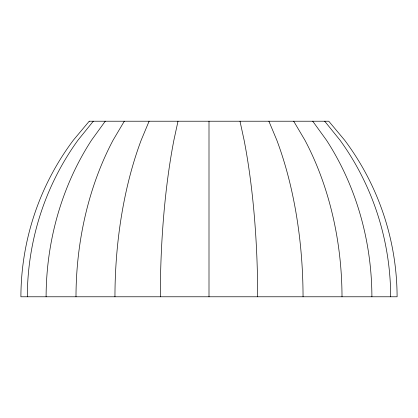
<?xml version="1.0" encoding="UTF-8"?>
<svg xmlns="http://www.w3.org/2000/svg" width="418" height="418" viewBox="0 0 418 418"><rect width="100%" height="100%" fill="white"/><g stroke="black" fill="none" stroke-linecap="round" stroke-linejoin="round"><path stroke-width="0.63" d="M178 121.22L173.893 140.182A262.274 67.883 -90 0 0 160.319 296.78M149.111 121.22L141.179 140.182A262.274 131.137 90 0 0 114.95 296.78M124.308 121.22L113.085 140.182A262.274 185.456 -90 0 0 75.992 296.78M105.273 121.22L91.526 140.182A262.274 227.136 90 0 0 46.1 296.78M93.308 121.22L77.978 140.182A262.274 253.339 90 0 0 27.311 296.78M324.692 121.22L340.022 140.182A262.274 253.339 -90 0 1 390.689 296.78M312.727 121.22L326.474 140.182A262.274 227.136 -90 0 1 371.9 296.78M293.692 121.22L304.915 140.182A262.274 185.456 -90 0 1 342.008 296.78M268.889 121.22L276.82 140.182A262.274 131.137 90 0 1 303.05 296.78M240 121.22L244.107 140.182A262.274 67.883 -90 0 1 257.681 296.78M209 121.22L209 296.78M89.227 121.22L73.354 140.182A262.274 262.274 0 0 0 20.9 296.78L397.1 296.78A262.274 262.274 0 0 0 344.646 140.182L328.773 121.22L89.227 121.22"/></g></svg>
